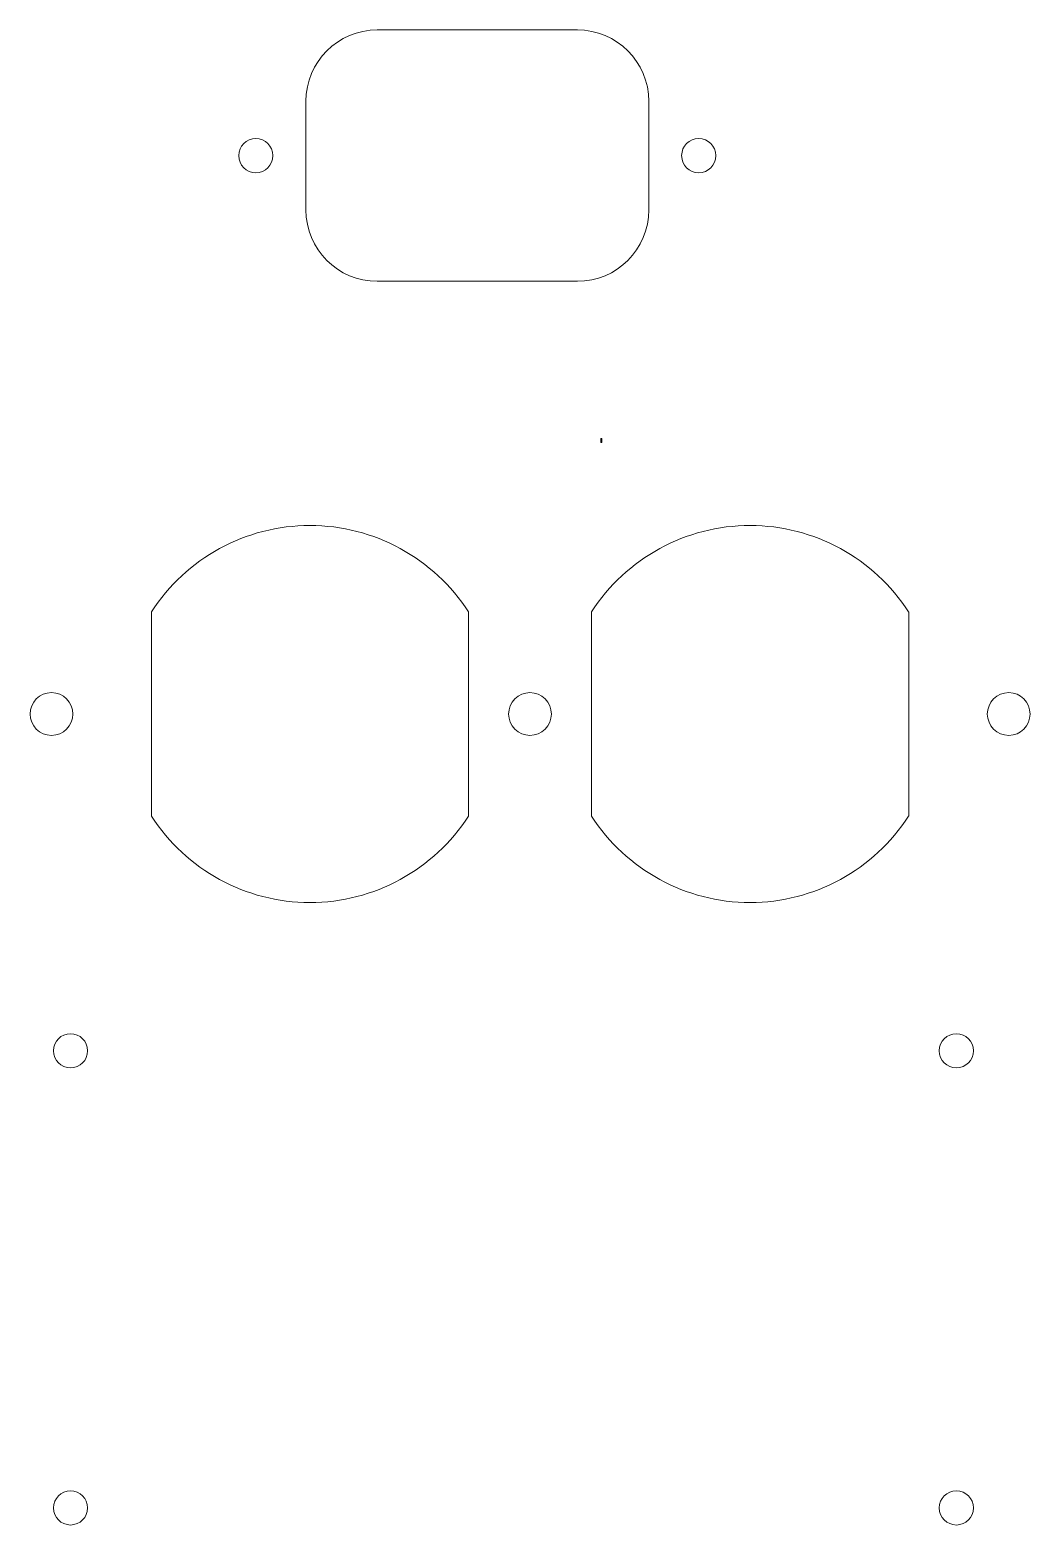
# Model space of a CAD drawing. Header units: millimetres. Extents: x 472 to 561, y 450 to 583.
import ezdxf

# ---------------------------------------------------------------- set-up
doc = ezdxf.new("R2010")
doc.units = ezdxf.units.MM
doc.layers.add('VISIBLE', color=7, linetype='Continuous', lineweight=0)

msp = doc.modelspace()

# ---------------------------------------------------------------- linework, layer by layer
at = {"layer": 'VISIBLE'}
for p, q in [((502.54, 583.12), (520.32, 583.12)), ((496.19, 567.12), (496.19, 576.77)), ((526.67, 576.77), (526.67, 567.12)), ((520.32, 560.77), (502.54, 560.77)), ((522.42, 546.43), (522.42, 546.8)), ((522.42, 546.8), (522.51, 546.8)), ((522.51, 546.43), (522.42, 546.43)), ((522.51, 546.8), (522.51, 546.43)), ((482.46, 513.23), (482.46, 531.38)), ((510.65, 531.38), (510.65, 513.23)), ((521.57, 513.23), (521.57, 531.38)), ((549.77, 531.38), (549.77, 513.23))]:
    msp.add_line(p, q, dxfattribs=at)
for centre, radius in [((491.74, 571.94), 1.52), ((531.11, 571.94), 1.52), ((473.57, 522.3), 1.9), ((516.11, 522.3), 1.9), ((558.66, 522.3), 1.9), ((475.27, 492.36), 1.52), ((554.01, 492.36), 1.52), ((475.27, 451.72), 1.52), ((554.01, 451.72), 1.52)]:
    msp.add_circle(centre, radius, dxfattribs=at)
for centre, radius, start, end in [((502.54, 576.77), 6.35, 90, 180), ((520.32, 576.77), 6.35, 0, 90), ((502.54, 567.12), 6.35, 180, 270), ((520.32, 567.12), 6.35, 270, 0), ((496.55, 522.3), 16.76, 32.7638, 147.2362), ((535.67, 522.3), 16.76, 32.7638, 147.2362), ((496.55, 522.3), 16.76, 212.7638, 327.2362), ((535.67, 522.3), 16.76, 212.7638, 327.2362)]:
    msp.add_arc(centre, radius, start, end, dxfattribs=at)

doc.saveas('drawing.dxf')
